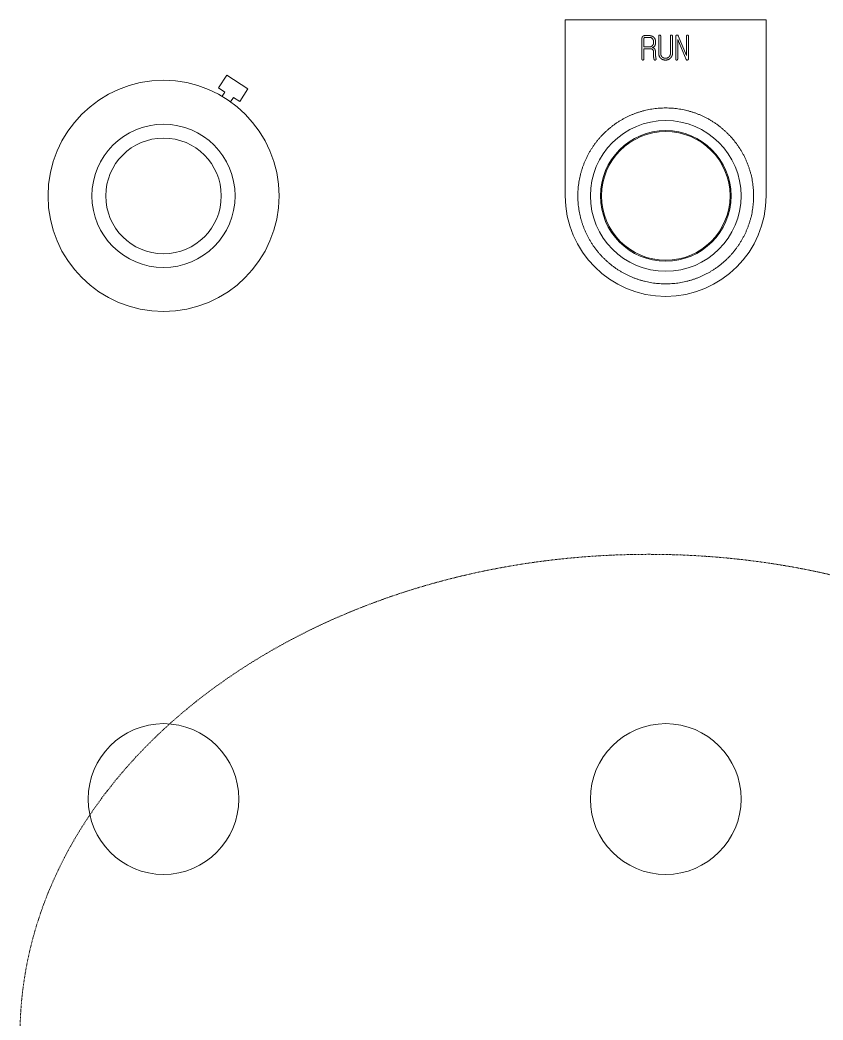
# Model space of a CAD drawing. Header units: inches. Extents: x 0 to 18221, y 0 to 6752.
# Drawn here: x 11307.7 to 11467.6, y 603.4 to 802.4 of the extents above; entities that cross this region are included whole.
import ezdxf

# ---------------------------------------------------------------- set-up
doc = ezdxf.new("R2010")
doc.units = ezdxf.units.IN
doc.header["$MEASUREMENT"] = 0
doc.linetypes.add('REMOTE_CONTROLBOX$0$DASHED', pattern=[0.2067, 0.1654, -0.0413])
doc.layers.add('REMOTE_CONTROLBOX$0$가시적인 것(ISO)', color=3, linetype='Continuous', lineweight=5)
doc.layers.add('REMOTE_CONTROLBOX$0$스케치 형상(ISO)', color=3, linetype='Continuous', lineweight=5)

msp = doc.modelspace()

# ---------------------------------------------------------------- linework, layer by layer
at = {"layer": 'REMOTE_CONTROLBOX$0$가시적인 것(ISO)'}
for p, q in [((11416.2684, 802.3611), (11456.2684, 802.3611)), ((11416.2684, 767.3611), (11416.2684, 802.3611)), ((11456.2684, 802.3611), (11456.2684, 767.3611)), ((11431.5209, 794.6034), (11431.5209, 798.593)), ((11431.9225, 798.6319), (11431.9225, 797.0063)), ((11433.0818, 798.9039), (11432.2334, 798.9039)), ((11432.2528, 799.2601), (11432.9134, 799.2601)), ((11434.8694, 795.7498), (11434.8694, 799.1565)), ((11435.2709, 799.1565), (11435.2709, 795.7368)), ((11437.214, 795.7951), (11437.214, 799.1954)), ((11437.6155, 799.1824), (11437.6155, 795.7627)), ((11438.2567, 794.6099), (11438.2567, 799.0788)), ((11438.6518, 798.5088), (11438.6518, 794.6099)), ((11440.3292, 794.5192), (11438.6518, 798.5088)), ((11438.7684, 799.2342), (11440.4134, 795.3094)), ((11440.4134, 795.3094), (11440.4134, 799.1954)), ((11440.8085, 799.1954), (11440.8085, 794.6617)), ((11431.9225, 797.0063), (11433.0818, 797.0063)), ((11431.9225, 796.65), (11431.9225, 794.6034)), ((11433.2373, 796.65), (11431.9225, 796.65)), ((11433.8331, 795.8016), (11433.8396, 796.0736)), ((11348.8769, 791.3668), (11347.243, 788.8508)), ((11353.0703, 788.6436), (11348.8769, 791.3668)), ((11347.243, 788.8508), (11348.501, 788.0338)), ((11348.501, 788.0338), (11347.9445, 787.1769)), ((11351.4364, 786.1276), (11353.0703, 788.6436)), ((11349.6219, 786.0876), (11350.1784, 786.9445)), ((11350.1784, 786.9445), (11351.4364, 786.1276))]:
    msp.add_line(p, q, dxfattribs=at)
for centre, radius in [((11336.2684, 767.3611), 23), ((11436.2684, 767.3611), 15), ((11336.2684, 767.3611), 14.25), ((11436.2684, 767.3611), 13), ((11436.2684, 767.3611), 12.8), ((11336.2684, 767.3611), 11.5), ((11336.2684, 647.3611), 15), ((11436.2684, 647.3611), 15)]:
    msp.add_circle(centre, radius, dxfattribs=at)
for radius, start, end in [(17.5, 108, 110), (17.5, 106, 108), (17.5, 104, 106), (17.5, 102, 104), (17.5, 100, 102), (17.5, 98, 100), (17.5, 96, 98), (17.5, 94, 96), (17.5, 92, 94), (17.5, 90, 92), (17.5, 88, 90), (17.5, 86, 88), (17.5, 84, 86), (17.5, 82, 84), (17.5, 80, 82), (17.5, 78, 80), (17.5, 76, 78), (17.5, 74, 76), (17.5, 72, 74), (17.5, 70, 72), (17.5, 122, 124), (17.5, 120, 122), (17.5, 118, 120), (17.5, 116, 118), (17.5, 114, 116), (17.5, 112, 114), (17.5, 110, 112), (17.5, 68, 70), (17.5, 66, 68), (17.5, 64, 66), (17.5, 62, 64), (17.5, 60, 62), (17.5, 58, 60), (17.5, 56, 58), (17.5, 132, 134), (17.5, 130, 132), (17.5, 128, 130), (17.5, 126, 128), (17.5, 124, 126), (17.5, 54, 56), (17.5, 52, 54), (17.5, 50, 52), (17.5, 48, 50), (17.5, 46, 48), (17.5, 142, 144), (17.5, 140, 142), (17.5, 138, 140), (17.5, 136, 138), (17.5, 134, 136), (17.5, 44, 46), (17.5, 42, 44), (17.5, 40, 42), (17.5, 38, 40), (17.5, 36, 38), (17.5, 150, 152), (17.5, 148, 150), (17.5, 146, 148), (17.5, 144, 146), (17.5, 34, 36), (17.5, 32, 34), (17.5, 30, 32), (17.5, 28, 30), (17.5, 156, 158), (17.5, 154, 156), (17.5, 152, 154), (17.5, 26, 28), (17.5, 24, 26), (17.5, 22, 24), (17.5, 164, 166), (17.5, 162, 164), (17.5, 160, 162), (17.5, 158, 160), (17.5, 20, 22), (17.5, 18, 20), (17.5, 16, 18), (17.5, 14, 16), (17.5, 170, 172), (17.5, 168, 170), (17.5, 166, 168), (17.5, 12, 14), (17.5, 10, 12), (17.5, 8, 10), (17.5, 176, 178), (17.5, 174, 176), (17.5, 172, 174), (17.5, 6, 8), (17.5, 4, 6), (17.5, 2, 4), (20, 180, 0), (17.5, 178, 180), (17.5, 180, 182), (17.5, 182, 184), (17.5, 184, 186), (17.5, 354, 356), (17.5, 356, 358), (17.5, 0, 2), (17.5, 358, 0), (17.5, 186, 188), (17.5, 188, 190), (17.5, 190, 192), (17.5, 348, 350), (17.5, 350, 352), (17.5, 352, 354), (17.5, 192, 194), (17.5, 194, 196), (17.5, 196, 198), (17.5, 342, 344), (17.5, 344, 346), (17.5, 346, 348), (17.5, 198, 200), (17.5, 200, 202), (17.5, 202, 204), (17.5, 204, 206), (17.5, 334, 336), (17.5, 336, 338), (17.5, 338, 340), (17.5, 340, 342), (17.5, 206, 208), (17.5, 208, 210), (17.5, 210, 212), (17.5, 212, 214), (17.5, 326, 328), (17.5, 328, 330), (17.5, 330, 332), (17.5, 332, 334), (17.5, 214, 216), (17.5, 216, 218), (17.5, 218, 220), (17.5, 220, 222), (17.5, 318, 320), (17.5, 320, 322), (17.5, 322, 324), (17.5, 324, 326), (17.5, 222, 224), (17.5, 224, 226), (17.5, 226, 228), (17.5, 228, 230), (17.5, 310, 312), (17.5, 312, 314), (17.5, 314, 316), (17.5, 316, 318), (17.5, 230, 232), (17.5, 232, 234), (17.5, 234, 236), (17.5, 236, 238), (17.5, 238, 240), (17.5, 240, 242), (17.5, 298, 300), (17.5, 300, 302), (17.5, 302, 304), (17.5, 304, 306), (17.5, 306, 308), (17.5, 308, 310), (17.5, 242, 244), (17.5, 244, 246), (17.5, 246, 248), (17.5, 248, 250), (17.5, 250, 252), (17.5, 252, 254), (17.5, 254, 256), (17.5, 256, 258), (17.5, 258, 260), (17.5, 260, 262), (17.5, 278, 280), (17.5, 280, 282), (17.5, 282, 284), (17.5, 284, 286), (17.5, 286, 288), (17.5, 288, 290), (17.5, 290, 292), (17.5, 292, 294), (17.5, 294, 296), (17.5, 296, 298), (17.5, 262, 264), (17.5, 264, 266), (17.5, 266, 268), (17.5, 268, 270), (17.5, 270, 272), (17.5, 272, 274), (17.5, 274, 276), (17.5, 276, 278)]:
    msp.add_arc((11436.2684, 767.3611), radius, start, end, dxfattribs=at)
for points in [[(11431.5209, 798.593), (11431.5209, 798.9428), (11431.6829, 799.0982)], [(11431.6829, 799.0982), (11431.8513, 799.2601), (11432.2528, 799.2601)], [(11431.9873, 798.8392), (11431.9225, 798.7809), (11431.9225, 798.6319)], [(11432.2334, 798.9039), (11432.0585, 798.9039), (11431.9873, 798.8392)], [(11432.9134, 799.2601), (11433.4445, 799.2601), (11433.8007, 799.0011)], [(11433.6453, 798.606), (11433.4186, 798.9039), (11433.0818, 798.9039)], [(11433.8655, 797.9518), (11433.8655, 798.3275), (11433.6453, 798.606)], [(11433.6453, 797.3042), (11433.8655, 797.5827), (11433.8655, 797.9518)], [(11433.8007, 799.0011), (11434.2606, 798.6643), (11434.2606, 797.9842)], [(11434.2606, 797.9842), (11434.2606, 797.5179), (11434.0987, 797.2459)], [(11434.8694, 799.1565), (11434.8694, 799.2537), (11434.9277, 799.312)], [(11434.9277, 799.312), (11434.986, 799.3638), (11435.0702, 799.3638)], [(11435.0702, 799.3638), (11435.1479, 799.3638), (11435.2062, 799.3184)], [(11435.2062, 799.3184), (11435.2709, 799.2601), (11435.2709, 799.1565)], [(11437.214, 799.1954), (11437.214, 799.2796), (11437.2722, 799.3314)], [(11437.2722, 799.3314), (11437.3305, 799.3702), (11437.4147, 799.3702)], [(11437.4147, 799.3702), (11437.4925, 799.3702), (11437.5507, 799.3184)], [(11437.5507, 799.3184), (11437.6155, 799.2731), (11437.6155, 799.1824)], [(11438.2567, 799.0788), (11438.2567, 799.2018), (11438.3215, 799.2796)], [(11438.3215, 799.2796), (11438.3798, 799.3443), (11438.4769, 799.3638)], [(11438.4769, 799.3638), (11438.5676, 799.3832), (11438.6518, 799.3443)], [(11438.6518, 799.3443), (11438.736, 799.312), (11438.7684, 799.2342)], [(11440.4134, 799.1954), (11440.4134, 799.2796), (11440.4717, 799.3314)], [(11440.4717, 799.3314), (11440.53, 799.3702), (11440.6077, 799.3702)], [(11440.6077, 799.3702), (11440.6855, 799.3702), (11440.7437, 799.3249)], [(11440.7437, 799.3249), (11440.8085, 799.2796), (11440.8085, 799.1954)], [(11433.0818, 797.0063), (11433.4186, 797.0063), (11433.6453, 797.3042)], [(11433.6259, 796.5011), (11433.438, 796.65), (11433.2373, 796.65)], [(11433.8396, 796.0736), (11433.8396, 796.3327), (11433.6259, 796.5011)], [(11434.0987, 797.2459), (11433.9627, 797.0127), (11433.6518, 796.8573)], [(11433.6518, 796.8573), (11433.8914, 796.812), (11434.0469, 796.6241)], [(11434.0469, 796.6241), (11434.2412, 796.3845), (11434.2412, 795.9506)], [(11434.2412, 795.9506), (11434.2347, 795.4972), (11434.2541, 795.2705)], [(11431.5792, 794.4415), (11431.5209, 794.4998), (11431.5209, 794.6034)], [(11431.7217, 794.3832), (11431.6375, 794.3832), (11431.5792, 794.4415)], [(11431.8577, 794.4415), (11431.7994, 794.3832), (11431.7217, 794.3832)], [(11431.9225, 794.6034), (11431.9225, 794.4998), (11431.8577, 794.4415)], [(11433.8461, 795.0892), (11433.8331, 795.3223), (11433.8331, 795.8016)], [(11433.9562, 794.5127), (11433.872, 794.72), (11433.8461, 795.0892)], [(11434.0663, 794.3962), (11433.9886, 794.4285), (11433.9562, 794.5127)], [(11434.2282, 794.3962), (11434.144, 794.3702), (11434.0663, 794.3962)], [(11434.3448, 794.4998), (11434.3059, 794.4285), (11434.2282, 794.3962)], [(11434.2541, 795.2705), (11434.2735, 794.8819), (11434.3448, 794.6876)], [(11434.3448, 794.6876), (11434.3836, 794.584), (11434.3448, 794.4998)], [(11435.2062, 794.8107), (11434.8694, 795.1863), (11434.8694, 795.7498)], [(11436.236, 794.3897), (11435.5754, 794.3897), (11435.2062, 794.8107)], [(11435.2709, 795.7368), (11435.2709, 795.2899), (11435.543, 795.0179)], [(11435.543, 795.0179), (11435.815, 794.7459), (11436.2425, 794.7459)], [(11437.2334, 794.8107), (11436.8383, 794.3897), (11436.236, 794.3897)], [(11436.2425, 794.7459), (11436.6634, 794.7459), (11436.9355, 795.0373)], [(11436.9355, 795.0373), (11437.214, 795.3288), (11437.214, 795.7951)], [(11437.6155, 795.7627), (11437.6155, 795.2057), (11437.2334, 794.8107)], [(11438.315, 794.4415), (11438.2567, 794.5063), (11438.2567, 794.6099)], [(11438.451, 794.3767), (11438.3733, 794.3832), (11438.315, 794.4415)], [(11438.587, 794.435), (11438.5287, 794.3767), (11438.451, 794.3767)], [(11438.6518, 794.6099), (11438.6518, 794.4998), (11438.587, 794.435)], [(11440.6077, 794.3962), (11440.4134, 794.3443), (11440.3292, 794.5192)], [(11440.8085, 794.6617), (11440.8085, 794.448), (11440.6077, 794.3962)]]:
    msp.add_open_spline(points, degree=2, dxfattribs=at)
at = {"layer": 'REMOTE_CONTROLBOX$0$스케치 형상(ISO)', "color": 6, "linetype": 'REMOTE_CONTROLBOX$0$DASHED', "ltscale": 0.725723}
msp.add_ellipse((11432.8771, 600.2841), major_axis=(125.1911, 0), ratio=0.7649419, dxfattribs=at)

doc.saveas('drawing.dxf')
